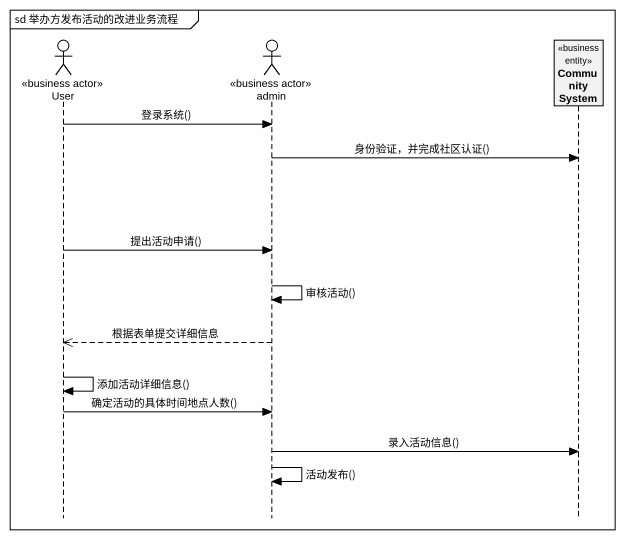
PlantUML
@startuml
mainframe sd 举办方发布活动的改进业务流程
hide footbox
actor User <<business actor>>
actor admin <<business actor>>
participant "Community System" as Community_System <<business entity>>

User -> admin : 登录系统()
admin -> Community_System : 身份验证，并完成社区认证()
User -> admin : 提出活动申请()
admin -> admin : 审核活动()
admin -->> User : 根据表单提交详细信息
User -> User : 添加活动详细信息()
User -> admin : 确定活动的具体时间地点人数()
admin -> Community_System : 录入活动信息()
admin -> admin : 活动发布()
@enduml
